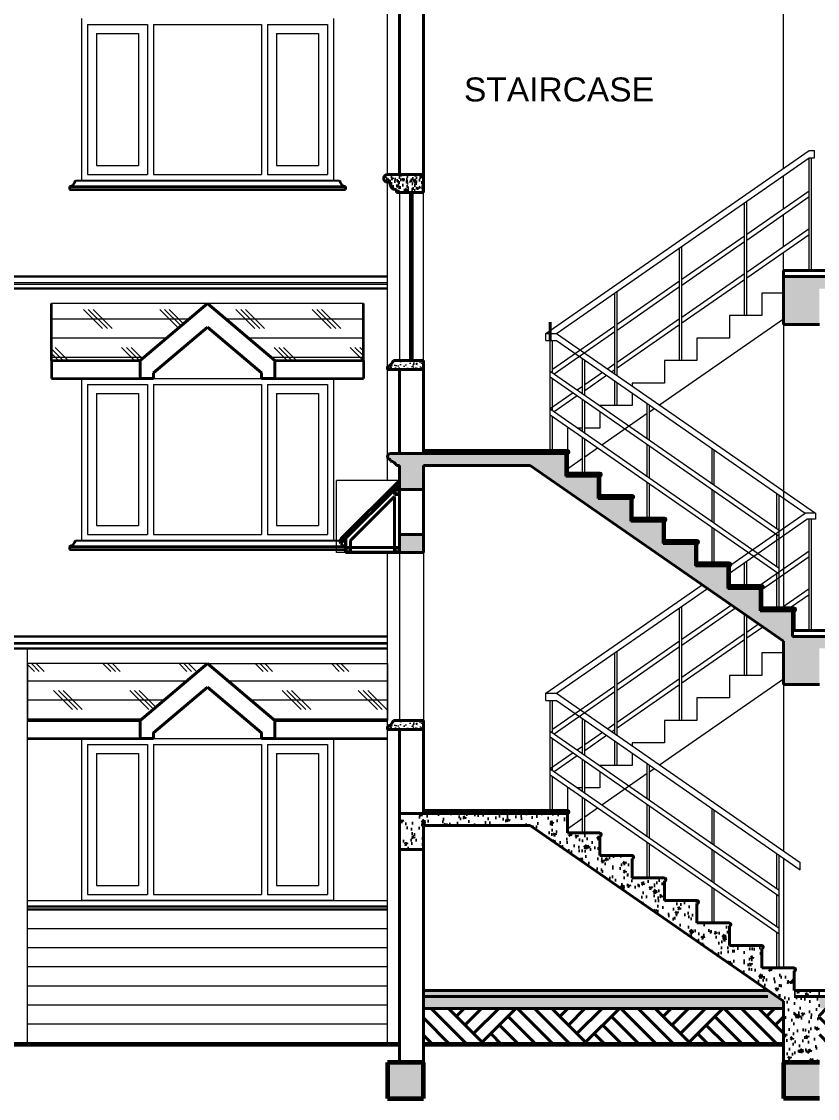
# Model space of a CAD drawing. Header units: millimetres. Extents: x -43527 to -16485, y 19062 to 36467.
# Drawn here: x -18506 to -17843, y 19480 to 20377 of the extents above; entities that cross this region are included whole.
import ezdxf

# ---------------------------------------------------------------- set-up
doc = ezdxf.new("R2010")
doc.units = ezdxf.units.MM
doc.header["$LTSCALE"] = 10
for name, color, linetype, lineweight in [('35', 140, 'Continuous', 35), ('ELE-2', 210, 'Continuous', 30), ('elevation', 2, 'Continuous', 20), ('SEC.', 140, 'Continuous', 40), ('TEXT', 6, 'Continuous', 25), ('THI.', 5, 'Continuous', 60), ('THIN', 241, 'Continuous', 5), ('THIN-2', 54, 'Continuous', 9), ('WALL', 4, 'Continuous', 40), ('WALL  HATCH', 8, 'Continuous', 5), ('WIN', 1, 'Continuous', 20)]:
    doc.layers.add(name, color=color, linetype=linetype, lineweight=lineweight)
doc.styles.get("Standard").update_dxf_attribs({"font": 'arial.ttf', "height": 18})
pattern_1 = [(50, (197.594, 0), (18.218467, -1.5939086), [1.905, -20.955]), (355, (197.594, 0), (-3.524283, 19.105664), [1.524, -16.764]), (100.451, (199.112, -0.133), (14.69425, 17.511669), [1.619, -17.809]), (46.1842, (197.594, 5.08), (27.107904, -4.204233), [2.8575, -31.4325]), (96.6356, (199.853, 4.73), (23.740423, 24.742556), [2.4285, -26.7135]), (351.184, (197.594, 5.08), (23.74046, 24.742512), [2.286, -25.146]), (21, (200.134, 3.81), (15.161488, -10.226552), [1.905, -20.955]), (326, (200.134, 3.81), (6.180203, 18.418797), [1.524, -16.764]), (71.4514, (201.398, 2.958), (21.341649, 8.192286), [1.619, -17.809]), (37.5, (197.594, 0), (0.3088603, 8.4555039), [0, -16.5608, 0, -17.018, 0, -16.8275]), (7.5, (197.594, 0), (6.6819663, 10.0180575), [0, -9.7028, 0, -16.1798, 0, -6.4135]), (327.5, (191.93, 0), (13.5590595, -0.5728744), [0, -6.35, 0, -19.812, 0, -26.289]), (317.5, (189.39, 0), (14.812918, 2.542649), [0, -8.255, 0, -13.1572, 0, -18.669])]

msp = doc.modelspace()

# ---------------------------------------------------------------- hatches: boundary and pattern name
at = {"layer": 'elevation'}
h = msp.add_hatch(dxfattribs=at)
h.set_pattern_fill('AR-CONC', color=256, scale=0.05, style=0)
h.set_pattern_definition([(50, (197.594, 0), (9.1092334, -0.7969543), [0.9525, -10.4775]), (355, (197.594, 0), (-1.7621413, 9.552832), [0.762, -8.382]), (100.451, (198.353, -0.066), (7.347125, 8.7558344), [0.8095, -8.9045]), (46.1842, (197.594, 2.54), (13.553952, -2.1021164), [1.42875, -15.71625]), (96.6356, (198.724, 2.365), (11.870212, 12.371278), [1.21425, -13.35675]), (351.184, (197.594, 2.54), (11.87023, 12.371256), [1.143, -12.573]), (21, (198.864, 1.905), (7.580744, -5.113276), [0.9525, -10.4775]), (326, (198.864, 1.905), (3.0901014, 9.2093983), [0.762, -8.382]), (71.4514, (199.496, 1.479), (10.6708245, 4.096143), [0.8095, -8.9045]), (37.5, (197.5942, 0), (0.15443016, 4.22775194), [0, -8.2804, 0, -8.509, 0, -8.41375]), (7.5, (197.594, 0), (3.3409831, 5.00902874), [0, -4.8514, 0, -8.0899, 0, -3.20675]), (327.5, (194.762, 0), (6.77952976, -0.2864372), [0, -3.175, 0, -9.906, 0, -13.1445]), (317.5, (193.492, 0), (7.4064591, 1.2713246), [0, -4.1275, 0, -6.5786, 0, -9.3345])])
h.paths.add_polyline_path([(-18196.038, 20094.883, -0.2721447), (-18201.038, 20089.883), (-18201.038, 20087.383), (-18171.038, 20087.383), (-18171.038, 20094.883)])
h = msp.add_hatch(dxfattribs=at)
h.set_pattern_fill('AR-CONC', color=256, scale=0.05, style=0)
h.set_pattern_definition([(50, (197.594, -300), (9.1092334, -0.7969543), [0.9525, -10.4775]), (355, (197.594, -300), (-1.7621413, 9.552832), [0.762, -8.382]), (100.451, (198.353, -300.066), (7.347125, 8.7558344), [0.8095, -8.9045]), (46.1842, (197.594, -297.46), (13.553952, -2.1021164), [1.42875, -15.71625]), (96.6356, (198.724, -297.635), (11.870212, 12.371278), [1.21425, -13.35675]), (351.184, (197.594, -297.46), (11.87023, 12.371256), [1.143, -12.573]), (21, (198.864, -298.095), (7.580744, -5.113276), [0.9525, -10.4775]), (326, (198.864, -298.095), (3.0901014, 9.2093983), [0.762, -8.382]), (71.4514, (199.496, -298.521), (10.6708245, 4.096143), [0.8095, -8.9045]), (37.5, (197.5942, -300), (0.15443016, 4.22775194), [0, -8.2804, 0, -8.509, 0, -8.41375]), (7.5, (197.594, -300), (3.3409831, 5.00902874), [0, -4.8514, 0, -8.0899, 0, -3.20675]), (327.5, (194.762, -300), (6.77952976, -0.2864372), [0, -3.175, 0, -9.906, 0, -13.1445]), (317.5, (193.492, -300), (7.4064591, 1.2713246), [0, -4.1275, 0, -6.5786, 0, -9.3345])])
h.paths.add_polyline_path([(-18196.038, 19794.883, -0.2721447), (-18201.038, 19789.883), (-18201.038, 19787.383), (-18171.038, 19787.383), (-18171.038, 19794.883)])
at = {"layer": 'SEC.'}
h = msp.add_hatch(dxfattribs=at)
h.set_pattern_fill('AR-CONC', color=256, scale=0.05, style=0)
h.set_pattern_definition([(50, (197.594, 300), (9.1092334, -0.7969543), [0.9525, -10.4775]), (355, (197.594, 300), (-1.7621413, 9.552832), [0.762, -8.382]), (100.451, (198.353, 299.934), (7.347125, 8.7558344), [0.8095, -8.9045]), (46.1842, (197.594, 302.54), (13.553952, -2.1021164), [1.42875, -15.71625]), (96.6356, (198.724, 302.365), (11.870212, 12.371278), [1.21425, -13.35675]), (351.184, (197.594, 302.54), (11.87023, 12.371256), [1.143, -12.573]), (21, (198.864, 301.905), (7.580744, -5.113276), [0.9525, -10.4775]), (326, (198.864, 301.905), (3.0901014, 9.2093983), [0.762, -8.382]), (71.4514, (199.496, 301.479), (10.6708245, 4.096143), [0.8095, -8.9045]), (37.5, (197.5942, 300), (0.15443016, 4.22775194), [0, -8.2804, 0, -8.509, 0, -8.41375]), (7.5, (197.594, 300), (3.3409831, 5.00902874), [0, -4.8514, 0, -8.0899, 0, -3.20675]), (327.5, (194.762, 300), (6.77952976, -0.2864372), [0, -3.175, 0, -9.906, 0, -13.1445]), (317.5, (193.492, 300), (7.4064591, 1.2713246), [0, -4.1275, 0, -6.5786, 0, -9.3345])])
h.paths.add_polyline_path([(-18171.038, 20234.883), (-18171.038, 20249.883), (-18191.038, 20249.883), (-18201.038, 20249.883, 1), (-18201.038, 20243.633), (-18198.538, 20243.633, 0.5314823), (-18193.538, 20237.383), (-18193.538, 20234.883)])
h = msp.add_hatch(dxfattribs=at)
h.set_pattern_fill('AR-CONC', color=256, scale=0.1, style=0)
h.set_pattern_definition(pattern_1)
h.paths.add_polyline_path([(-17781.038, 20154.883), (-17781.038, 20164.883), (-17871.038, 20164.883), (-17871.038, 20124.883), (-17841.038, 20124.883), (-17841.038, 20154.883)])
h.paths.add_polyline_path([(-17871.038, 19860.914), (-17871.038, 19824.883), (-17841.038, 19824.883), (-17841.038, 19854.883), (-17781.038, 19854.883), (-17781.038, 19864.883), (-17863.288, 19864.883), (-17863.288, 19886.133), (-17890.288, 19886.133), (-17890.288, 19904.883), (-17917.375, 19904.883), (-17917.375, 19923.633), (-17944.288, 19923.633), (-17944.288, 19942.383), (-17971.288, 19942.383), (-17971.288, 19961.133), (-17998.288, 19961.133), (-17998.288, 19979.883), (-18025.288, 19979.883), (-18025.288, 19998.633), (-18052.288, 19998.633), (-18052.288, 20017.383), (-18198.538, 20017.383, 1), (-18198.538, 20012.383), (-18198.538, 20011.133, -0.2877423), (-18193.538, 20007.383), (-18191.038, 20007.383), (-18191.038, 19994.883), (-18191.038, 19987.383), (-18171.038, 19987.383), (-18171.038, 20007.383), (-18081.952, 20007.383)])
h.paths.add_polyline_path([(-18191.038, 19949.883), (-18191.038, 19934.883), (-18171.038, 19934.883), (-18171.038, 19949.883)], flags=17)
h = msp.add_hatch(dxfattribs=at)
h.set_pattern_fill('AR-CONC', color=256, scale=0.1, style=0)
h.set_pattern_definition(pattern_1)
h.paths.add_polyline_path([(-17871.038, 19560.914), (-17871.038, 19509.883), (-17841.038, 19509.883), (-17841.038, 19569.883), (-17862.038, 19569.883), (-17862.038, 19586.133, 1), (-17862.038, 19588.633), (-17889.038, 19588.633), (-17889.038, 19604.883, 1), (-17889.038, 19607.383), (-17916.038, 19607.383), (-17916.038, 19623.633, 1), (-17916.038, 19626.133), (-17943.038, 19626.133), (-17943.038, 19642.383, 1), (-17943.038, 19644.883), (-17970.038, 19644.883), (-17970.038, 19661.133, 1), (-17970.038, 19663.633), (-17997.038, 19663.633), (-17997.038, 19679.883, 1), (-17997.038, 19682.383), (-18024.038, 19682.383), (-18024.038, 19698.633, 1), (-18024.038, 19701.133), (-18051.038, 19701.133), (-18051.038, 19717.383), (-18191.038, 19717.383), (-18191.038, 19687.383), (-18171.038, 19687.383), (-18171.038, 19707.383), (-18081.952, 19707.383)])
h = msp.add_hatch(dxfattribs=at)
h.set_pattern_fill('AR-CONC', color=256, scale=0.1, style=0)
h.set_pattern_definition(pattern_1)
h.paths.add_polyline_path([(-17271.038, 19554.883), (-17271.038, 19564.883), (-17751.038, 19564.883), (-17751.038, 19554.883)])
h.paths.add_polyline_path([(-17841.038, 19564.883), (-17841.038, 19554.883), (-17781.038, 19554.883), (-17781.038, 19564.883)])
h.paths.add_polyline_path([(-17781.038, 19564.883), (-17781.038, 19554.883), (-17751.038, 19554.883), (-17751.038, 19564.883)])
h.paths.add_polyline_path([(-17871.038, 19554.883), (-17871.038, 19560.914), (-17883.952, 19569.883), (-18171.038, 19569.883), (-18171.038, 19554.883)])
h.paths.add_polyline_path([(-17623.981, 19527.581), (-17623.981, 19567.185), (-17593.64, 19567.185), (-17593.64, 19527.581)], flags=9)
h = msp.add_hatch(dxfattribs=at)
h.set_pattern_fill('AR-PARQ1', color=256, scale=0.2, angle=45, style=0)
h.set_pattern_definition([(135, (197.594, 0), (-86.21046, 7e-15), [60.96, -60.96]), (135, (204.78, 7.184), (-86.21046, 7e-15), [60.96, -60.96]), (135, (211.96, 14.37), (-86.21046, 7e-15), [60.96, -60.96]), (135, (219.147, 21.55), (-86.21046, 7e-15), [60.96, -60.96]), (135, (226.33, 28.737), (-86.21046, 7e-15), [60.96, -60.96]), (135, (233.515, 35.92), (-86.21046, 7e-15), [60.96, -60.96]), (135, (240.7, 43.105), (-86.21046, 7e-15), [60.96, -60.96]), (45, (154.49, 43.105), (86.21046, -7e-15), [60.96, -60.96]), (45, (147.305, 50.29), (86.21046, -7e-15), [60.96, -60.96]), (45, (140.12, 57.474), (86.21046, -7e-15), [60.96, -60.96]), (45, (132.936, 64.66), (86.21046, -7e-15), [60.96, -60.96]), (45, (125.75, 71.84), (86.21046, -7e-15), [60.96, -60.96]), (45, (118.57, 79.026), (86.21046, -7e-15), [60.96, -60.96]), (45, (111.384, 86.21), (86.21046, -7e-15), [60.96, -60.96])])
h.paths.add_polyline_path([(-17751.038, 19554.883), (-17751.038, 19524.883), (-17271.038, 19524.883), (-17271.038, 19554.883)])
h.paths.add_polyline_path([(-17096.038, 19524.883), (-17096.038, 19534.883), (-17126.038, 19534.883), (-17126.038, 19549.883), (-17156.038, 19549.883), (-17156.038, 19563.883), (-17251.038, 19563.883), (-17251.038, 19524.883)])
h.paths.add_polyline_path([(-17781.038, 19524.883), (-17751.038, 19524.883), (-17751.038, 19554.883), (-17781.038, 19554.883)])
h.paths.add_polyline_path([(-17841.038, 19554.883), (-17841.038, 19524.883), (-17781.038, 19524.883), (-17781.038, 19554.883)])
h.paths.add_polyline_path([(-18171.038, 19554.883), (-18171.038, 19524.883), (-17871.038, 19524.883), (-17871.038, 19554.883)])
h.paths.add_polyline_path([(-17623.981, 19527.581), (-17623.981, 19567.185), (-17593.64, 19567.185), (-17593.64, 19527.581)], flags=9)
h = msp.add_hatch(dxfattribs=at)
h.set_pattern_fill('AR-CONC', color=256, scale=0.1, style=0)
h.set_pattern_definition(pattern_1)
h.paths.add_polyline_path([(-18171.038, 19509.883), (-18201.038, 19509.883), (-18201.038, 19479.883), (-18171.038, 19479.883)])
h.paths.add_polyline_path([(-17841.038, 19509.883), (-17871.038, 19509.883), (-17871.038, 19479.883), (-17841.038, 19479.883)])
h.paths.add_polyline_path([(-17511.038, 19509.883), (-17541.038, 19509.883), (-17541.038, 19479.883), (-17511.038, 19479.883)])
h.paths.add_polyline_path([(-17271.038, 19509.883), (-17271.038, 19479.883), (-17241.038, 19479.883), (-17241.038, 19509.883)])
at = {"layer": 'THIN'}
h = msp.add_hatch(dxfattribs=at)
h.set_pattern_fill('CORK', color=256, scale=5, style=0)
h.set_pattern_definition([(0, (857.594, 4e-12), (0, 15.875), []), (135, (865.53, -7.937), (-31.750014, -31.750014), [22.45065, -22.45065]), (135, (869.5, -7.937), (-31.750014, -31.750014), [22.45065, -22.45065]), (135, (873.47, -7.937), (-31.750014, -31.750014), [22.45065, -22.45065])])
h.paths.add_polyline_path([(-18481.038, 20142.383), (-18481.038, 20094.883), (-18407.237, 20094.883), (-18351.038, 20142.383)])
h.paths.add_polyline_path([(-18351.038, 20142.383), (-18294.839, 20094.883), (-18221.038, 20094.883), (-18221.038, 20142.383)])
h = msp.add_hatch(dxfattribs=at)
h.set_pattern_fill('CORK', color=256, scale=5, style=0)
h.set_pattern_definition([(0, (197.594, 0), (0, 15.875), []), (135, (205.53, -7.938), (-31.750014, -31.750014), [22.45065, -22.45065]), (135, (209.5, -7.938), (-31.750014, -31.750014), [22.45065, -22.45065]), (135, (213.47, -7.938), (-31.750014, -31.750014), [22.45065, -22.45065])])
h.paths.add_polyline_path([(-19011.038, 19842.383), (-18954.839, 19794.883), (-18861.038, 19794.883), (-18861.038, 19842.383)])
h.paths.add_polyline_path([(-19161.038, 19842.383), (-19161.038, 19794.883), (-19067.237, 19794.883), (-19011.038, 19842.383)])
h.paths.add_polyline_path([(-18831.038, 19842.383), (-18831.038, 19794.883), (-18737.237, 19794.883), (-18681.038, 19842.383)])
h.paths.add_polyline_path([(-18681.038, 19842.383), (-18624.839, 19794.883), (-18531.038, 19794.883), (-18531.038, 19842.383)])
h.paths.add_polyline_path([(-18501.038, 19842.383), (-18501.038, 19794.883), (-18407.237, 19794.883), (-18351.038, 19842.383)])
h.paths.add_polyline_path([(-18294.839, 19794.883), (-18201.038, 19794.883), (-18201.038, 19842.383), (-18351.038, 19842.383)])
at = {"layer": 'WALL  HATCH'}
h = msp.add_hatch(dxfattribs=at)
h.set_pattern_fill('LINE', color=256, scale=5, style=0)
h.set_pattern_definition([(0, (197.594, 0), (0, 15.875), [])])
h.paths.add_polyline_path([(-18831.038, 19637.383), (-18831.038, 19524.883), (-18531.038, 19524.883), (-18531.038, 19637.383)])
h.paths.add_polyline_path([(-18501.038, 19637.383), (-18501.038, 19524.883), (-18201.038, 19524.883), (-18201.038, 19637.383)])
h.paths.add_polyline_path([(-19161.038, 19637.383), (-19161.038, 19524.883), (-18861.038, 19524.883), (-18861.038, 19637.383)])
h.paths.add_polyline_path([(-19491.038, 19637.383), (-19491.038, 19524.883), (-19191.038, 19524.883), (-19191.038, 19637.383)])

# ---------------------------------------------------------------- linework, layer by layer
at = {"layer": '35'}
for p, q in [((-18466.038, 20239.883), (-18466.038, 20237.383)), ((-18466.038, 20239.883), (-18236.038, 20239.883)), ((-18236.038, 20239.883), (-18236.038, 20237.383)), ((-18466.038, 20237.383), (-18236.038, 20237.383)), ((-18481.038, 20094.883), (-18481.038, 20142.383)), ((-18221.038, 20094.883), (-18221.038, 20142.383)), ((-18481.038, 20094.883), (-18407.237, 20094.883)), ((-18481.038, 20094.883), (-18481.038, 20079.883)), ((-18294.839, 20094.883), (-18221.038, 20094.883)), ((-18221.038, 20094.883), (-18221.038, 20079.883)), ((-18481.038, 20079.883), (-18407.237, 20079.883)), ((-18294.839, 20079.883), (-18221.038, 20079.883)), ((-18466.038, 19939.883), (-18236.038, 19939.883)), ((-18466.038, 19939.883), (-18466.038, 19937.383)), ((-18466.038, 19937.383), (-18236.038, 19937.383)), ((-18236.038, 19939.883), (-18236.038, 19937.383)), ((-18501.038, 19794.883), (-18407.237, 19794.883)), ((-18294.839, 19794.883), (-18201.038, 19794.883)), ((-18501.038, 19779.883), (-18407.237, 19779.883)), ((-18294.839, 19779.883), (-18201.038, 19779.883))]:
    msp.add_line(p, q, dxfattribs=at)
for centre, start, end in [((-18467.791, 20246.636), 284.551912, 345.448088), ((-18234.285, 20246.636), 194.551912, 255.448088), ((-18467.791, 19946.636), 284.551912, 345.448088), ((-18234.285, 19946.636), 194.551912, 214.453285), ((-18234.285, 19946.636), 216.464288, 255.448088)]:
    msp.add_arc(centre, 6.977, start, end, dxfattribs=at)
at = {"layer": 'ELE-2'}
for p, q in [((-18201.038, 20164.883), (-19648.538, 20164.883)), ((-18201.038, 20154.883), (-19641.038, 20154.883)), ((-18201.038, 19864.883), (-19648.538, 19864.883)), ((-18201.038, 19854.883), (-19641.038, 19854.883)), ((-18501.038, 19639.883), (-18201.038, 19639.883)), ((-18501.038, 19637.383), (-18201.038, 19637.383))]:
    msp.add_line(p, q, dxfattribs=at)
at = {"layer": 'elevation'}
for p, q in [((-17871.038, 20254.944), (-17871.038, 20384.883)), ((-18068.921, 20117.525), (-17849.488, 20269.909)), ((-17849.488, 20269.909), (-17845.088, 20269.909)), ((-17845.088, 20263.822), (-17845.088, 20269.909)), ((-18060.155, 20117.525), (-17849.488, 20263.822)), ((-17849.488, 20169.883), (-17849.488, 20263.822)), ((-17849.488, 20263.822), (-17845.088, 20263.822)), ((-17847.588, 20169.883), (-17847.588, 20263.822)), ((-17871.038, 20221.078), (-17871.038, 20248.856)), ((-18191.038, 20234.883), (-18191.038, 20094.883)), ((-18171.038, 20094.883), (-18171.038, 20234.883)), ((-17849.488, 20236.043), (-17901.588, 20199.863)), ((-17849.488, 20231.173), (-17901.588, 20194.993)), ((-17903.488, 20132.383), (-17903.488, 20226.322)), ((-17901.588, 20132.383), (-17901.588, 20227.641)), ((-17871.038, 20189.545), (-17871.038, 20216.208)), ((-17849.488, 20204.51), (-17901.588, 20168.33)), ((-17903.488, 20198.543), (-17955.588, 20162.363)), ((-17849.488, 20199.641), (-17901.588, 20163.46)), ((-17957.488, 20094.883), (-17957.488, 20188.822)), ((-17903.488, 20193.673), (-17955.588, 20157.493)), ((-17955.588, 20094.883), (-17955.588, 20190.141)), ((-17871.038, 20164.883), (-17871.038, 20184.675)), ((-17903.488, 20167.01), (-17955.588, 20130.83)), ((-17957.488, 20161.043), (-18009.588, 20124.863)), ((-17903.488, 20162.141), (-17955.588, 20125.96)), ((-18011.488, 20083.729), (-18011.488, 20151.322)), ((-17957.488, 20156.173), (-18009.588, 20119.993)), ((-18009.588, 20082.409), (-18009.588, 20152.641)), ((-17889.038, 20151.133), (-17889.038, 20132.383)), ((-17871.038, 20151.133), (-17889.038, 20151.133)), ((-18221.038, 20142.383), (-18481.038, 20142.383)), ((-17889.038, 20132.383), (-17916.038, 20132.383)), ((-17916.038, 20132.383), (-17916.038, 20113.633)), ((-18011.488, 20123.543), (-18063.588, 20087.363)), ((-17957.488, 20129.51), (-18009.588, 20093.33)), ((-17957.488, 20124.641), (-18009.588, 20088.46)), ((-17974.337, 20057.929), (-17871.038, 20129.664)), ((-17871.038, 20124.883), (-17871.038, 19886.133)), ((-18068.921, 20117.525), (-18060.155, 20117.525)), ((-18068.921, 20111.438), (-18068.921, 20117.525)), ((-18011.488, 20118.673), (-18061.981, 20083.608)), ((-18060.155, 20117.525), (-17844.155, 19967.525)), ((-17916.038, 20113.633), (-17943.038, 20113.633)), ((-17916.038, 20113.633), (-17943.038, 20113.633)), ((-17916.038, 20113.633), (-17943.038, 20113.633)), ((-17943.038, 20113.633), (-17943.038, 20094.883)), ((-18068.921, 20111.438), (-18060.155, 20111.438)), ((-18065.488, 20019.883), (-18065.488, 20111.438)), ((-18063.588, 20084.724), (-18063.588, 20111.438)), ((-18060.155, 20111.438), (-17852.921, 19967.525)), ((-18038.488, 20067.293), (-18038.488, 20096.391)), ((-18036.588, 20065.974), (-18036.588, 20095.072)), ((-18011.488, 20092.01), (-18017.451, 20087.869)), ((-18011.488, 20087.141), (-18013.944, 20085.435)), ((-17943.038, 20094.883), (-17970.038, 20094.883)), ((-17970.038, 20094.883), (-17970.038, 20076.133)), ((-18065.488, 20086.043), (-17874.588, 19953.474)), ((-18065.488, 20081.173), (-17874.588, 19948.604)), ((-18063.588, 20053.191), (-18063.588, 20079.854)), ((-18021.834, 20084.826), (-18036.588, 20074.58)), ((-18018.327, 20082.391), (-18036.588, 20069.71)), ((-18011.488, 20057.383), (-18011.488, 20077.641)), ((-18038.488, 20073.26), (-18042.784, 20070.277)), ((-18038.488, 20068.391), (-18039.278, 20067.842)), ((-18009.588, 20057.383), (-18009.588, 20076.322)), ((-17997.038, 20076.133), (-17997.038, 20073.694)), ((-17970.038, 20076.133), (-17997.038, 20076.133)), ((-18046.29, 20067.842), (-18065.488, 20054.51)), ((-18042.784, 20065.407), (-18061.981, 20052.075)), ((-18038.488, 20035.76), (-18038.488, 20062.423)), ((-18036.588, 20034.441), (-18036.588, 20061.104)), ((-17997.038, 20067.606), (-17997.038, 20057.383)), ((-18065.488, 20054.51), (-17874.588, 19921.941)), ((-18024.038, 20057.383), (-18024.038, 20057.259)), ((-17997.038, 20057.383), (-18024.038, 20057.383)), ((-18024.038, 20052.389), (-18024.038, 20038.633)), ((-18022.374, 20024.57), (-17984.488, 20050.88)), ((-17984.488, 20029.793), (-17984.488, 20058.891)), ((-17982.588, 20028.474), (-17982.588, 20057.572)), ((-17982.588, 20052.199), (-17978.719, 20054.885)), ((-18065.488, 20049.641), (-17874.588, 19917.071)), ((-18063.588, 20019.883), (-18063.588, 20048.321)), ((-18049.637, 20038.633), (-18051.038, 20038.633)), ((-18051.038, 20038.633), (-18051.038, 20019.883)), ((-18038.488, 20038.633), (-18042.624, 20038.633)), ((-18024.038, 20038.633), (-18036.588, 20038.633)), ((-18038.488, 20001.133), (-18038.488, 20030.891)), ((-18036.588, 20001.133), (-18036.588, 20029.571)), ((-17984.488, 19998.26), (-17984.488, 20024.923)), ((-17982.588, 19996.941), (-17982.588, 20023.604)), ((-18036.588, 20014.699), (-18025.88, 20022.135)), ((-17930.488, 19992.293), (-17930.488, 20021.391)), ((-17928.588, 19990.974), (-17928.588, 20020.072)), ((-18051.038, 20004.664), (-18038.488, 20013.38)), ((-18191.038, 19994.883), (-18243.538, 19994.883)), ((-18243.538, 19934.883), (-18243.538, 19994.883)), ((-17984.488, 19963.633), (-17984.488, 19993.391)), ((-17982.588, 19963.633), (-17982.588, 19992.071)), ((-17930.488, 19960.76), (-17930.488, 19987.423)), ((-17928.588, 19959.441), (-17928.588, 19986.104)), ((-17876.488, 19954.793), (-17876.488, 19983.891)), ((-17874.588, 19888.633), (-17874.588, 19982.572)), ((-17916.038, 19917.606), (-17851.355, 19962.525)), ((-17914.84, 19924.526), (-17852.921, 19967.525)), ((-17844.155, 19967.525), (-17852.921, 19967.525)), ((-17844.155, 19962.525), (-17851.355, 19962.525)), ((-17849.488, 19869.883), (-17849.488, 19962.525)), ((-17847.588, 19869.883), (-17847.588, 19962.525)), ((-17844.155, 19967.525), (-17844.155, 19962.525)), ((-17930.488, 19926.133), (-17930.488, 19955.891)), ((-17928.588, 19926.133), (-17928.588, 19954.571)), ((-17876.488, 19923.26), (-17876.488, 19949.923)), ((-18236.038, 19934.883), (-18243.538, 19934.883)), ((-18191.038, 19934.883), (-18191.038, 19794.883)), ((-18171.038, 19934.883), (-18171.038, 19794.883)), ((-17849.488, 19936.043), (-17890.759, 19907.383)), ((-17903.488, 19907.383), (-17903.488, 19926.322)), ((-17901.588, 19907.383), (-17901.588, 19927.641)), ((-17849.488, 19931.173), (-17889.038, 19903.708)), ((-17876.488, 19888.633), (-17876.488, 19918.391)), ((-18068.921, 19817.525), (-17938.739, 19907.929)), ((-18060.155, 19817.525), (-17934.356, 19904.885)), ((-17849.488, 19904.51), (-17872.351, 19888.633)), ((-17849.488, 19899.641), (-17865.339, 19888.633)), ((-17957.488, 19794.883), (-17957.488, 19888.822)), ((-17914.355, 19890.996), (-17955.588, 19862.363)), ((-17955.588, 19794.883), (-17955.588, 19890.141)), ((-17910.849, 19888.561), (-17955.588, 19857.493)), ((-17903.488, 19832.383), (-17903.488, 19883.449)), ((-17901.588, 19832.383), (-17901.588, 19882.13)), ((-17891.652, 19875.23), (-17901.588, 19868.33)), ((-17888.145, 19872.795), (-17901.588, 19863.46)), ((-17903.488, 19867.01), (-17955.588, 19830.83)), ((-17903.488, 19862.141), (-17955.588, 19825.96)), ((-17957.488, 19861.043), (-18009.588, 19824.863)), ((-17957.488, 19856.173), (-18009.588, 19819.993)), ((-18011.488, 19783.729), (-18011.488, 19851.322)), ((-18009.588, 19782.409), (-18009.588, 19852.641)), ((-17871.038, 19851.133), (-17889.038, 19851.133)), ((-17889.038, 19851.133), (-17889.038, 19832.383)), ((-18351.038, 19842.383), (-18501.038, 19842.383)), ((-18501.038, 19842.383), (-18501.038, 19794.883)), ((-18351.038, 19842.383), (-18201.038, 19842.383)), ((-18201.038, 19842.383), (-18201.038, 19794.883)), ((-17957.488, 19829.51), (-18009.588, 19793.33)), ((-17974.337, 19757.929), (-17871.038, 19829.664)), ((-17916.038, 19832.383), (-17916.038, 19813.633)), ((-17889.038, 19832.383), (-17916.038, 19832.383)), ((-18068.921, 19811.438), (-18068.921, 19817.525)), ((-18068.921, 19817.525), (-18060.155, 19817.525)), ((-18011.488, 19823.543), (-18063.588, 19787.363)), ((-18011.488, 19818.673), (-18061.981, 19783.608)), ((-18060.155, 19817.525), (-17857.038, 19676.472)), ((-17957.488, 19824.641), (-18009.588, 19788.46)), ((-17871.038, 19824.883), (-17871.038, 19686.194)), ((-18068.921, 19811.438), (-18060.155, 19811.438)), ((-18065.488, 19719.883), (-18065.488, 19811.438)), ((-18063.588, 19784.724), (-18063.588, 19811.438)), ((-18060.155, 19811.438), (-17857.038, 19670.384)), ((-17943.038, 19813.633), (-17943.038, 19794.883)), ((-17916.038, 19813.633), (-17943.038, 19813.633)), ((-17916.038, 19813.633), (-17943.038, 19813.633)), ((-17916.038, 19813.633), (-17943.038, 19813.633)), ((-18038.488, 19767.293), (-18038.488, 19796.391)), ((-18036.588, 19765.974), (-18036.588, 19795.072)), ((-18011.488, 19792.01), (-18017.451, 19787.869)), ((-17970.038, 19794.883), (-17970.038, 19776.133)), ((-17943.038, 19794.883), (-17970.038, 19794.883)), ((-18065.488, 19786.043), (-17874.588, 19653.474)), ((-18065.488, 19781.173), (-17874.588, 19648.604)), ((-18021.834, 19784.826), (-18036.588, 19774.58)), ((-18018.327, 19782.391), (-18036.588, 19769.71)), ((-18011.488, 19787.141), (-18013.944, 19785.435)), ((-18063.588, 19753.191), (-18063.588, 19779.854)), ((-18038.488, 19773.26), (-18042.784, 19770.277)), ((-18011.488, 19757.383), (-18011.488, 19777.641)), ((-18009.588, 19757.383), (-18009.588, 19776.322)), ((-17997.038, 19776.133), (-17997.038, 19773.694)), ((-17970.038, 19776.133), (-17997.038, 19776.133)), ((-18046.29, 19767.842), (-18065.488, 19754.51)), ((-18042.784, 19765.407), (-18061.981, 19752.075)), ((-18038.488, 19768.391), (-18039.278, 19767.842)), ((-17997.038, 19767.606), (-17997.038, 19757.383)), ((-18065.488, 19754.51), (-17874.588, 19621.941)), ((-18038.488, 19735.76), (-18038.488, 19762.423)), ((-18036.588, 19734.441), (-18036.588, 19761.104)), ((-18024.038, 19757.383), (-18024.038, 19757.259)), ((-17997.038, 19757.383), (-18024.038, 19757.383)), ((-17984.488, 19729.793), (-17984.488, 19758.891)), ((-17982.588, 19728.474), (-17982.588, 19757.572)), ((-17982.588, 19752.199), (-17978.719, 19754.885)), ((-18065.488, 19749.641), (-17874.588, 19617.071)), ((-18063.588, 19719.883), (-18063.588, 19748.321)), ((-18024.038, 19752.389), (-18024.038, 19738.633)), ((-18022.374, 19724.57), (-17984.488, 19750.88)), ((-18051.038, 19738.633), (-18051.038, 19719.883)), ((-18049.637, 19738.633), (-18051.038, 19738.633)), ((-18038.488, 19738.633), (-18042.624, 19738.633)), ((-18024.038, 19738.633), (-18036.588, 19738.633)), ((-18038.488, 19701.133), (-18038.488, 19730.891)), ((-18036.588, 19701.133), (-18036.588, 19729.571)), ((-18036.588, 19714.699), (-18025.88, 19722.135)), ((-17984.488, 19698.26), (-17984.488, 19724.923)), ((-17982.588, 19696.941), (-17982.588, 19723.604)), ((-17930.488, 19692.293), (-17930.488, 19721.391)), ((-17928.588, 19690.974), (-17928.588, 19720.072)), ((-18051.038, 19704.664), (-18038.488, 19713.38)), ((-17984.488, 19663.633), (-17984.488, 19693.391)), ((-17982.588, 19663.633), (-17982.588, 19692.071)), ((-17930.488, 19660.76), (-17930.488, 19687.423)), ((-17928.588, 19659.441), (-17928.588, 19686.104)), ((-17876.488, 19654.793), (-17876.488, 19683.891)), ((-17874.588, 19588.633), (-17874.588, 19682.572)), ((-17871.038, 19680.106), (-17871.038, 19588.633)), ((-17857.038, 19670.384), (-17857.038, 19676.472)), ((-17930.488, 19626.133), (-17930.488, 19655.891)), ((-17928.588, 19626.133), (-17928.588, 19654.571)), ((-17876.488, 19623.26), (-17876.488, 19649.923)), ((-18246.038, 19644.883), (-18456.038, 19644.883)), ((-17876.488, 19588.633), (-17876.488, 19618.391))]:
    msp.add_line(p, q, dxfattribs=at)
at = {"layer": 'SEC.'}
for p, q in [((-18171.038, 20409.883), (-18171.038, 20249.883)), ((-18191.038, 20384.883), (-18191.038, 20249.883)), ((-18191.038, 20249.883), (-18201.038, 20249.883)), ((-18171.038, 20249.883), (-18191.038, 20249.883)), ((-18171.038, 20249.883), (-18171.038, 20234.883)), ((-18198.538, 20243.633), (-18201.038, 20243.633)), ((-18193.538, 20234.883), (-18193.538, 20237.383)), ((-18171.038, 20234.883), (-18193.538, 20234.883)), ((-17271.038, 20169.883), (-17871.038, 20169.883)), ((-17871.038, 20169.883), (-17871.038, 20124.883)), ((-17241.038, 20164.883), (-17871.038, 20164.883)), ((-18065.488, 20111.438), (-18065.488, 20126.787)), ((-17841.038, 20124.883), (-17871.038, 20124.883)), ((-18201.038, 20089.883), (-18201.038, 20087.383)), ((-18201.038, 20087.383), (-18171.038, 20087.383)), ((-18171.038, 20094.883), (-18196.038, 20094.883)), ((-18171.038, 20094.883), (-18171.038, 20087.383)), ((-18051.038, 20017.383), (-18198.538, 20017.383)), ((-18051.038, 20019.883), (-18171.038, 20019.883)), ((-18052.288, 20017.383), (-18052.288, 19998.633)), ((-18051.038, 20017.383), (-18051.038, 20001.133)), ((-18198.538, 20012.383), (-18198.538, 20011.133)), ((-18191.038, 20007.383), (-18193.538, 20007.383)), ((-18191.038, 20007.383), (-18191.038, 19994.883)), ((-18081.952, 20007.383), (-18171.038, 20007.383)), ((-18171.038, 20007.383), (-18171.038, 19987.383)), ((-18081.952, 20007.383), (-17871.038, 19860.914)), ((-18024.038, 20001.133), (-18052.288, 20001.133)), ((-18024.038, 19998.633), (-18052.288, 19998.633)), ((-18025.288, 19998.633), (-18025.288, 19979.883)), ((-18024.038, 19998.633), (-18024.038, 19982.383)), ((-18240.038, 19945.883), (-18191.038, 19994.883)), ((-18240.038, 19942.347), (-18191.038, 19991.347)), ((-18195.038, 19983.347), (-18195.038, 19987.347)), ((-18195.038, 19987.347), (-18191.038, 19987.347)), ((-18191.038, 19994.883), (-18191.038, 19987.383)), ((-18171.038, 19987.383), (-18191.038, 19987.383)), ((-18191.038, 19987.347), (-18191.038, 19983.347)), ((-18231.738, 19944.991), (-18195.038, 19981.691)), ((-18191.038, 19983.347), (-18195.038, 19983.347)), ((-18195.038, 19981.691), (-18195.038, 19939.183)), ((-18194.738, 19987.047), (-18191.338, 19987.047)), ((-18194.738, 19983.647), (-18194.738, 19987.047)), ((-18191.338, 19983.647), (-18194.738, 19983.647)), ((-18191.338, 19987.047), (-18191.338, 19983.647)), ((-17997.038, 19979.883), (-18025.288, 19979.883)), ((-17997.038, 19982.383), (-18024.038, 19982.383)), ((-17998.288, 19979.883), (-17998.288, 19961.133)), ((-17997.038, 19979.883), (-17997.038, 19963.633)), ((-17970.038, 19961.133), (-17998.288, 19961.133)), ((-17970.038, 19963.633), (-17997.038, 19963.633)), ((-17971.288, 19961.133), (-17971.288, 19942.383)), ((-17970.038, 19961.133), (-17970.038, 19944.883)), ((-18240.038, 19945.883), (-18240.038, 19942.347)), ((-18236.038, 19946.347), (-18236.038, 19934.883)), ((-18235.738, 19946.647), (-18235.738, 19935.183)), ((-18231.738, 19944.991), (-18231.738, 19939.183)), ((-18171.038, 19949.883), (-18191.038, 19949.883)), ((-18191.038, 19934.883), (-18191.038, 19949.866)), ((-18171.038, 19949.883), (-18171.038, 19934.883)), ((-17943.038, 19944.883), (-17970.038, 19944.883)), ((-18191.038, 19934.883), (-18236.038, 19934.883)), ((-18231.738, 19939.183), (-18235.738, 19939.183)), ((-18235.738, 19939.183), (-18235.738, 19935.183)), ((-18191.038, 19935.183), (-18235.738, 19935.183)), ((-18235.738, 19935.183), (-18231.738, 19935.183)), ((-18235.438, 19938.883), (-18235.438, 19935.483)), ((-18232.038, 19938.883), (-18235.438, 19938.883)), ((-18235.438, 19935.483), (-18232.038, 19935.483)), ((-18232.038, 19935.483), (-18232.038, 19938.883)), ((-18191.038, 19939.183), (-18231.738, 19939.183)), ((-18231.738, 19935.183), (-18231.738, 19939.183)), ((-18195.038, 19939.183), (-18191.038, 19939.183)), ((-18195.038, 19935.183), (-18195.038, 19939.183)), ((-18191.038, 19935.183), (-18195.038, 19935.183)), ((-18194.738, 19935.483), (-18194.738, 19938.883)), ((-18194.738, 19938.883), (-18191.338, 19938.883)), ((-18191.338, 19935.483), (-18194.738, 19935.483)), ((-18191.338, 19938.883), (-18191.338, 19935.483)), ((-18191.038, 19939.183), (-18191.038, 19935.183)), ((-18171.038, 19934.883), (-18191.038, 19934.883)), ((-17943.038, 19942.383), (-17971.288, 19942.383)), ((-17944.288, 19942.383), (-17944.288, 19923.633)), ((-17943.038, 19942.383), (-17943.038, 19926.133)), ((-17916.038, 19926.133), (-17943.038, 19926.133)), ((-17916.038, 19923.633), (-17944.288, 19923.633)), ((-17917.375, 19923.633), (-17917.375, 19904.883)), ((-17916.038, 19923.633), (-17916.038, 19907.383)), ((-17889.038, 19907.383), (-17916.038, 19907.383)), ((-17889.038, 19904.883), (-17917.375, 19904.883)), ((-17890.288, 19904.883), (-17890.288, 19886.133)), ((-17889.038, 19904.883), (-17889.038, 19888.633)), ((-17862.038, 19888.633), (-17889.038, 19888.633)), ((-17862.038, 19886.133), (-17890.288, 19886.133)), ((-17863.288, 19886.133), (-17863.288, 19864.883)), ((-17862.038, 19886.133), (-17862.038, 19869.883)), ((-17251.038, 19864.883), (-17863.288, 19864.883)), ((-17751.038, 19869.883), (-17862.038, 19869.883)), ((-17871.038, 19860.914), (-17871.038, 19824.883)), ((-17841.038, 19824.883), (-17871.038, 19824.883)), ((-18201.038, 19789.883), (-18201.038, 19787.383)), ((-18171.038, 19794.883), (-18196.038, 19794.883)), ((-18171.038, 19794.883), (-18171.038, 19787.383)), ((-18201.038, 19787.383), (-18171.038, 19787.383)), ((-18051.038, 19719.883), (-18171.038, 19719.883)), ((-18051.038, 19717.383), (-18191.038, 19717.383)), ((-18191.038, 19717.383), (-18191.038, 19687.383)), ((-18051.038, 19717.383), (-18051.038, 19701.133)), ((-18081.952, 19707.383), (-18171.038, 19707.383)), ((-18171.038, 19687.383), (-18171.038, 19707.383)), ((-18081.952, 19707.383), (-17871.038, 19560.914)), ((-18024.038, 19701.133), (-18051.038, 19701.133)), ((-18024.038, 19698.633), (-18024.038, 19682.383)), ((-18171.038, 19687.383), (-18191.038, 19687.383)), ((-17997.038, 19682.383), (-18024.038, 19682.383)), ((-17997.038, 19679.883), (-17997.038, 19663.633)), ((-17970.038, 19663.633), (-17997.038, 19663.633)), ((-17970.038, 19661.133), (-17970.038, 19644.883)), ((-17943.038, 19644.883), (-17970.038, 19644.883)), ((-17943.038, 19642.383), (-17943.038, 19626.133)), ((-17916.038, 19626.133), (-17943.038, 19626.133)), ((-17916.038, 19623.633), (-17916.038, 19607.383)), ((-17889.038, 19607.383), (-17916.038, 19607.383)), ((-17889.038, 19604.883), (-17889.038, 19588.633)), ((-17862.038, 19588.633), (-17889.038, 19588.633)), ((-17862.038, 19586.133), (-17862.038, 19569.883)), ((-17883.952, 19569.883), (-18171.038, 19569.883)), ((-17251.038, 19569.883), (-17862.038, 19569.883)), ((-17883.952, 19564.883), (-18171.038, 19564.883)), ((-17871.038, 19509.883), (-17871.038, 19560.914)), ((-17251.038, 19564.883), (-17862.038, 19564.883)), ((-17871.038, 19554.883), (-18171.038, 19554.883))]:
    msp.add_line(p, q, dxfattribs=at)
for centre, radius, start, end in [((-18201.038, 20246.758), 3.125, 90, 270), ((-18193.928, 20242.196), 4.828, 162.6801, 274.639516), ((-18202.791, 20096.636), 6.977, 284.551912, 345.448088), ((-18198.538, 20014.883), 2.5, 90, 270), ((-18051.038, 20018.633), 1.25, 270, 90), ((-18199.026, 20005.273), 5.88, 21.024576, 85.235628), ((-18024.038, 19999.883), 1.25, 270, 90), ((-17997.038, 19981.133), 1.25, 270, 90), ((-17970.038, 19962.383), 1.25, 270, 90), ((-17943.038, 19943.633), 1.25, 270, 90), ((-17916.038, 19924.883), 1.25, 270, 90), ((-17889.038, 19906.133), 1.25, 270, 90), ((-17862.038, 19887.383), 1.25, 270, 90), ((-18202.791, 19796.636), 6.977, 284.551912, 345.448088), ((-18051.038, 19718.633), 1.25, 270, 90), ((-18024.038, 19699.883), 1.25, 270, 90), ((-17997.038, 19681.133), 1.25, 270, 90), ((-17970.038, 19662.383), 1.25, 270, 90), ((-17943.038, 19643.633), 1.25, 270, 90), ((-17916.038, 19624.883), 1.25, 270, 90), ((-17889.038, 19606.133), 1.25, 270, 90), ((-17862.038, 19587.383), 1.25, 270, 90)]:
    msp.add_arc(centre, radius, start, end, dxfattribs=at)
at = {"layer": 'TEXT'}
for p, q in [((-18461.038, 20244.883), (-18241.038, 20244.883)), ((-18461.038, 19944.883), (-18241.038, 19944.883))]:
    msp.add_line(p, q, dxfattribs=at)
at = {"layer": 'THI.'}
for p, q in [((-18181.038, 20094.883), (-18181.038, 20234.883)), ((-18191.038, 19524.883), (-19893.129, 19524.883)), ((-17871.038, 19524.883), (-18171.038, 19524.883)), ((-18201.038, 19509.883), (-18201.038, 19479.883)), ((-18171.038, 19509.883), (-18201.038, 19509.883)), ((-18171.038, 19479.883), (-18171.038, 19509.883)), ((-17871.038, 19509.883), (-17871.038, 19479.883)), ((-17841.038, 19509.883), (-17871.038, 19509.883)), ((-18201.038, 19479.883), (-18171.038, 19479.883)), ((-17841.038, 19479.883), (-17871.038, 19479.883))]:
    msp.add_line(p, q, dxfattribs=at)
at = {"layer": 'THIN'}
for p, q in [((-19648.538, 20159.883), (-18201.038, 20159.883)), ((-19648.538, 20158.633), (-18201.038, 20158.633)), ((-19648.538, 19859.883), (-18201.038, 19859.883)), ((-19648.538, 19858.633), (-18201.038, 19858.633))]:
    msp.add_line(p, q, dxfattribs=at)
at = {"layer": 'THIN-2'}
for p, q in [((-18201.038, 20249.883), (-18201.038, 20409.883)), ((-18443.538, 20367.383), (-18408.538, 20367.383)), ((-18443.538, 20367.383), (-18443.538, 20257.383)), ((-18408.538, 20367.383), (-18408.538, 20257.383)), ((-18293.538, 20367.383), (-18258.538, 20367.383)), ((-18293.538, 20367.383), (-18293.538, 20257.383)), ((-18258.538, 20367.383), (-18258.538, 20257.383)), ((-18443.538, 20257.383), (-18408.538, 20257.383)), ((-18293.538, 20257.383), (-18258.538, 20257.383)), ((-18201.038, 20089.883), (-18201.038, 20243.633)), ((-18201.038, 19994.883), (-18201.038, 20087.383)), ((-18443.538, 20067.383), (-18408.538, 20067.383)), ((-18443.538, 20067.383), (-18443.538, 19957.383)), ((-18408.538, 20067.383), (-18408.538, 19957.383)), ((-18293.538, 20067.383), (-18258.538, 20067.383)), ((-18293.538, 20067.383), (-18293.538, 19957.383)), ((-18258.538, 20067.383), (-18258.538, 19957.383)), ((-18443.538, 19957.383), (-18408.538, 19957.383)), ((-18293.538, 19957.383), (-18258.538, 19957.383)), ((-18201.038, 19789.883), (-18201.038, 19934.883)), ((-18501.038, 19524.883), (-18501.038, 19854.883)), ((-18201.038, 19524.883), (-18201.038, 19787.383)), ((-18443.538, 19767.383), (-18408.538, 19767.383)), ((-18443.538, 19767.383), (-18443.538, 19657.383)), ((-18408.538, 19767.383), (-18408.538, 19657.383)), ((-18293.538, 19767.383), (-18293.538, 19657.383)), ((-18293.538, 19767.383), (-18258.538, 19767.383)), ((-18258.538, 19767.383), (-18258.538, 19657.383)), ((-18443.538, 19657.383), (-18408.538, 19657.383)), ((-18293.538, 19657.383), (-18258.538, 19657.383))]:
    msp.add_line(p, q, dxfattribs=at)
at = {"layer": 'WALL'}
for p, q in [((-18407.237, 20094.883), (-18351.038, 20142.383)), ((-18294.839, 20094.883), (-18351.038, 20142.383)), ((-18396.051, 20084.697), (-18351.038, 20122.743)), ((-18306.024, 20084.697), (-18351.038, 20122.743)), ((-18407.237, 20094.883), (-18407.237, 20079.883)), ((-18294.839, 20094.883), (-18294.839, 20079.883)), ((-18191.038, 20087.383), (-18191.038, 20017.383)), ((-18171.038, 20087.383), (-18171.038, 20017.383)), ((-18407.237, 20079.883), (-18396.051, 20079.883)), ((-18396.051, 20084.697), (-18396.051, 20079.883)), ((-18306.024, 20084.697), (-18306.024, 20079.883)), ((-18306.024, 20079.883), (-18294.839, 20079.883)), ((-18191.038, 19987.383), (-18191.038, 19949.866)), ((-18171.038, 19987.383), (-18171.038, 19949.866)), ((-18407.237, 19794.883), (-18351.038, 19842.383)), ((-18294.839, 19794.883), (-18351.038, 19842.383)), ((-18396.051, 19784.697), (-18351.038, 19822.743)), ((-18306.024, 19784.697), (-18351.038, 19822.743)), ((-18407.237, 19794.883), (-18407.237, 19779.883)), ((-18294.839, 19794.883), (-18294.839, 19779.883)), ((-18396.051, 19784.883), (-18396.051, 19779.883)), ((-18306.024, 19784.883), (-18306.024, 19779.883)), ((-18191.038, 19787.383), (-18191.038, 19717.383)), ((-18171.038, 19787.383), (-18171.038, 19717.383)), ((-18407.237, 19779.883), (-18396.051, 19779.883)), ((-18306.024, 19779.883), (-18294.839, 19779.883)), ((-18191.038, 19687.383), (-18191.038, 19509.883)), ((-18171.038, 19687.383), (-18171.038, 19509.883))]:
    msp.add_line(p, q, dxfattribs=at)
at = {"layer": 'WIN'}
for p, q in [((-18456.038, 20379.883), (-18456.038, 20244.883)), ((-18451.038, 20374.883), (-18451.038, 20249.883)), ((-18451.038, 20374.883), (-18401.038, 20374.883)), ((-18401.038, 20374.883), (-18401.038, 20249.883)), ((-18396.038, 20374.883), (-18396.038, 20249.883)), ((-18396.038, 20374.883), (-18306.038, 20374.883)), ((-18306.038, 20374.883), (-18306.038, 20249.883)), ((-18301.038, 20374.883), (-18251.038, 20374.883)), ((-18301.038, 20374.883), (-18301.038, 20249.883)), ((-18251.038, 20374.883), (-18251.038, 20249.883)), ((-18246.038, 20379.883), (-18246.038, 20244.883)), ((-18451.038, 20249.883), (-18401.038, 20249.883)), ((-18396.038, 20249.883), (-18306.038, 20249.883)), ((-18301.038, 20249.883), (-18251.038, 20249.883)), ((-18456.038, 20244.883), (-18246.038, 20244.883)), ((-18456.038, 20079.883), (-18246.038, 20079.883)), ((-18456.038, 20079.883), (-18456.038, 19944.883)), ((-18246.038, 20079.883), (-18246.038, 19944.883)), ((-18451.038, 20074.883), (-18451.038, 19949.883)), ((-18451.038, 20074.883), (-18401.038, 20074.883)), ((-18401.038, 20074.883), (-18401.038, 19949.883)), ((-18396.038, 20074.883), (-18396.038, 19949.883)), ((-18396.038, 20074.883), (-18306.038, 20074.883)), ((-18306.038, 20074.883), (-18306.038, 19949.883)), ((-18301.038, 20074.883), (-18251.038, 20074.883)), ((-18301.038, 20074.883), (-18301.038, 19949.883)), ((-18251.038, 20074.883), (-18251.038, 19949.883)), ((-18456.038, 19944.883), (-18246.038, 19944.883)), ((-18451.038, 19949.883), (-18401.038, 19949.883)), ((-18396.038, 19949.883), (-18306.038, 19949.883)), ((-18301.038, 19949.883), (-18251.038, 19949.883)), ((-18456.038, 19779.883), (-18246.038, 19779.883)), ((-18456.038, 19779.883), (-18456.038, 19644.883)), ((-18451.038, 19774.883), (-18451.038, 19649.883)), ((-18451.038, 19774.883), (-18401.038, 19774.883)), ((-18401.038, 19774.883), (-18401.038, 19649.883)), ((-18396.038, 19774.883), (-18396.038, 19649.883)), ((-18396.038, 19774.883), (-18306.038, 19774.883)), ((-18306.038, 19774.883), (-18306.038, 19649.883)), ((-18301.038, 19774.883), (-18301.038, 19649.883)), ((-18301.038, 19774.883), (-18251.038, 19774.883)), ((-18251.038, 19774.883), (-18251.038, 19649.883)), ((-18246.038, 19779.883), (-18246.038, 19644.883)), ((-18451.038, 19649.883), (-18401.038, 19649.883)), ((-18396.038, 19649.883), (-18306.038, 19649.883)), ((-18301.038, 19649.883), (-18251.038, 19649.883)), ((-18501.038, 19644.883), (-18201.038, 19644.883))]:
    msp.add_line(p, q, dxfattribs=at)

# ---------------------------------------------------------------- texts
at = {"layer": 'TEXT'}
msp.add_text('STAIRCASE', height=20, dxfattribs=at).set_placement((-18137.232, 20310.775))

doc.saveas('drawing.dxf')
